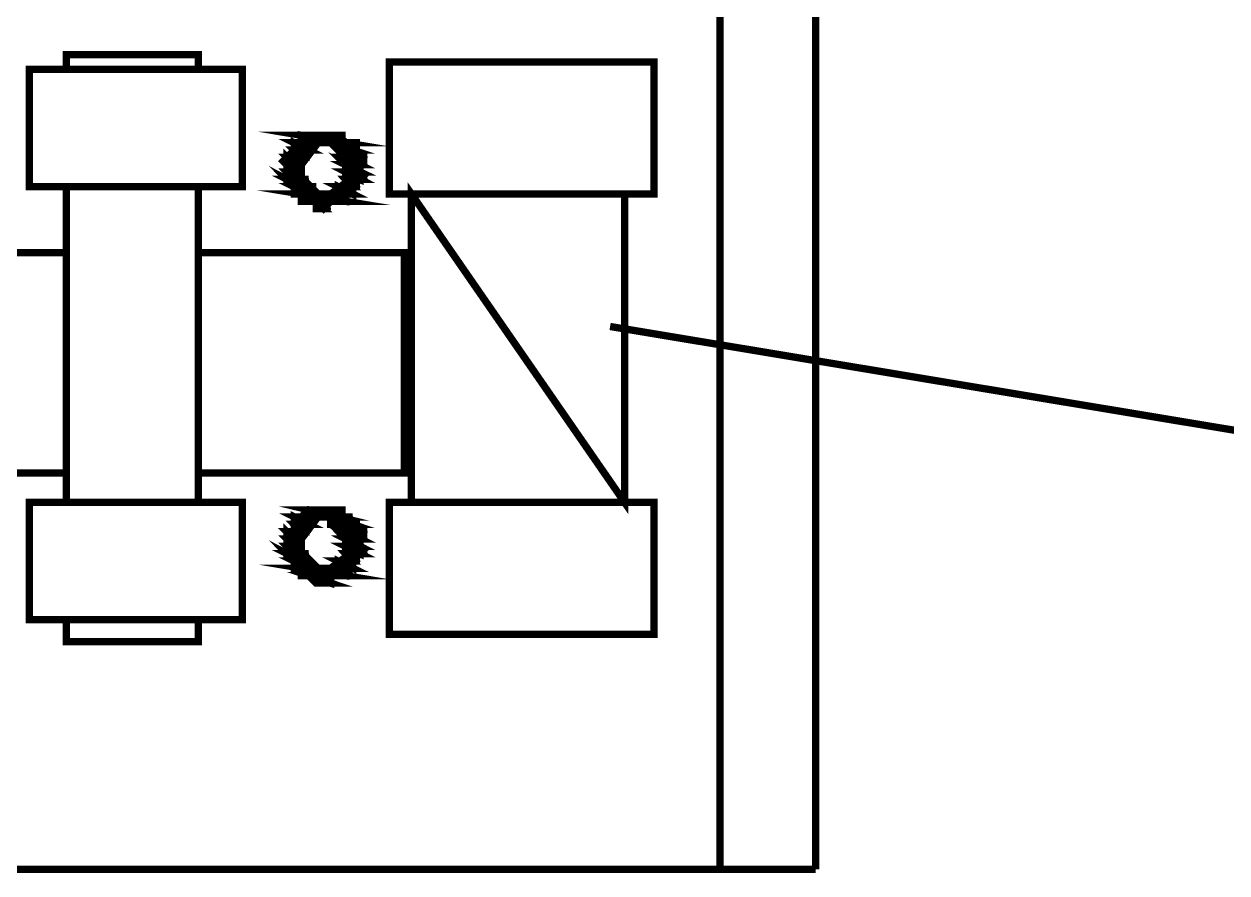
# Model space of a CAD drawing. Extents: x 219 to 1226, y 175 to 465.
# Drawn here: x 672.14 to 679.08, y 293.09 to 297.99 of the extents above; entities that cross this region are included whole.
import ezdxf

# ---------------------------------------------------------------- set-up
doc = ezdxf.new("R2010")
doc.units = 0
doc.header["$MEASUREMENT"] = 0
doc.layers.add('C00-00-00-BLACK', color=7, linetype='Continuous')
doc.layers.add('CFF-00-00', color=1, linetype='Continuous')

msp = doc.modelspace()

# ---------------------------------------------------------------- linework, layer by layer
at = {"layer": 'C00-00-00-BLACK', "const_width": 0.0423}
for points in [[(676.7083, 312.1444), (676.7083, 293.1124)], [(676.1553, 303.5824), (676.1553, 293.1124)], [(673.1443, 297.7324), (673.1443, 297.8164), (672.3823, 297.8164), (672.3823, 297.7324)], [(672.3823, 297.7324), (673.1443, 297.7324)], [(672.3823, 295.2314), (672.3823, 297.0544)], [(673.1443, 297.0544), (673.1443, 295.2314)], [(674.3743, 297.0124), (674.3743, 295.2314)], [(675.6053, 297.0124), (675.6053, 295.2314)], [(672.3823, 295.4004), (671.1093, 295.4004), (671.1093, 296.6744), (672.3823, 296.6744)], [(673.1443, 296.6744), (674.3333, 296.6744), (674.3333, 295.4004), (673.1443, 295.4004)], [(673.1443, 294.5544), (673.1443, 294.4274), (672.3823, 294.4274), (672.3823, 294.5544)], [(668.8613, 293.1124), (676.7083, 293.1124)]]:
    msp.add_lwpolyline(points, dxfattribs=at)
for points in [[(674.2473, 297.7744), (675.7743, 297.7744), (675.7743, 297.0124), (674.2473, 297.0124), (674.2473, 297.7744)], [(672.1683, 297.7324), (673.3983, 297.7324), (673.3983, 297.0544), (672.1683, 297.0544), (672.1683, 297.7324)], [(673.9513, 297.3514), (673.7393, 297.3514), (673.9943, 297.3084), (673.9513, 297.3514)], [(674.0783, 297.1404), (674.0783, 297.1934), (673.9193, 297.3514), (673.8673, 297.3514), (673.8243, 297.3514), (673.6973, 297.1934), (673.6973, 297.1404), (673.6973, 297.0984), (673.8243, 296.9704), (673.8673, 296.9704), (673.9193, 296.9704), (674.0783, 297.0984), (674.0783, 297.1404)], [(673.7393, 297.3514), (673.9943, 297.3084), (673.7393, 297.3084), (673.7393, 297.3514)], [(673.7813, 297.3514), (673.9513, 297.3514), (673.7393, 297.3514), (673.7813, 297.3514)], [(673.8243, 297.3514), (673.9083, 297.3514), (673.7813, 297.3514), (673.8243, 297.3514)], [(673.9513, 297.3514), (673.9943, 297.3514), (673.7813, 297.3514), (673.9513, 297.3514)], [(673.9513, 297.3514), (673.7813, 297.3514), (673.9083, 297.3514), (673.9513, 297.3514)], [(673.9513, 297.3514), (673.7813, 297.3514), (673.9513, 297.3514)], [(673.8673, 297.3514), (673.8243, 297.3514), (673.8673, 297.3514), (673.8673, 297.3514)], [(673.9083, 297.3514), (673.9513, 297.3514), (673.8243, 297.3514), (673.9083, 297.3514)], [(673.9083, 297.3514), (673.8243, 297.3514), (673.8673, 297.3514), (673.9083, 297.3514)], [(673.9083, 297.3514), (673.8243, 297.3514), (673.9083, 297.3514)], [(673.9083, 297.3084), (674.0353, 297.2664), (673.9513, 297.2664), (673.9083, 297.3084)], [(673.6973, 297.2664), (673.7393, 297.2244), (673.6553, 297.2244), (673.6973, 297.2664)], [(673.8243, 297.3084), (673.6973, 297.3084), (673.7813, 297.2664), (673.8243, 297.3084)], [(673.6553, 297.2244), (673.6973, 297.1814), (673.6553, 297.1814), (673.6553, 297.2244)], [(673.7393, 297.2664), (673.6973, 297.2664), (673.7393, 297.2244), (673.7393, 297.2664)], [(673.6973, 297.3084), (673.7813, 297.2664), (673.6973, 297.2664), (673.6973, 297.3084)], [(673.7393, 297.3084), (673.8243, 297.3084), (673.6973, 297.3084), (673.7393, 297.3084)], [(673.6973, 297.2664), (673.7813, 297.2664), (673.8243, 297.2664), (673.6973, 297.2664)], [(673.7813, 297.2664), (673.8243, 297.2664), (673.6973, 297.2664), (673.7813, 297.2664)], [(673.6973, 297.2664), (673.7813, 297.2664), (673.8243, 297.2664), (673.6973, 297.2664)], [(673.7813, 297.2664), (673.8243, 297.2664), (673.6973, 297.2664), (673.7813, 297.2664)], [(673.7393, 297.2664), (673.7813, 297.2664), (673.6973, 297.2664), (673.7393, 297.2664)], [(673.7393, 297.2664), (673.6973, 297.2664), (673.7813, 297.2664), (673.7393, 297.2664)], [(673.6973, 297.2664), (673.7393, 297.2664), (673.7813, 297.2664), (673.6973, 297.2664)], [(673.7393, 297.2664), (673.7813, 297.2664), (673.6973, 297.2664), (673.7393, 297.2664)], [(674.0353, 297.1404), (674.0353, 297.1824), (673.9083, 297.3084), (673.8673, 297.3084), (673.8343, 297.3084), (673.7393, 297.1824), (673.7393, 297.1404), (673.7393, 297.1084), (673.8343, 297.0124), (673.8673, 297.0124), (673.9083, 297.0124), (674.0353, 297.1084), (674.0353, 297.1404)], [(673.7393, 297.3084), (673.9943, 297.3084), (674.0353, 297.3084), (673.7393, 297.3084)], [(673.9943, 297.3084), (674.0353, 297.3084), (673.7393, 297.3084), (673.9943, 297.3084)], [(673.7393, 297.3084), (673.9943, 297.3084), (674.0353, 297.3084), (673.7393, 297.3084)], [(673.9943, 297.3084), (674.0353, 297.3084), (673.7393, 297.3084), (673.9943, 297.3084)], [(673.8243, 297.3084), (673.8673, 297.3084), (673.7393, 297.3084), (673.8243, 297.3084)], [(673.8243, 297.3084), (673.7393, 297.3084), (673.8673, 297.3084), (673.8243, 297.3084)], [(673.8243, 297.3084), (673.7393, 297.3084), (673.8243, 297.3084)], [(674.0353, 297.3084), (673.9083, 297.3084), (674.0353, 297.2664), (674.0353, 297.3084)], [(673.8673, 297.3084), (673.9943, 297.3084), (674.0353, 297.3084), (673.8673, 297.3084)], [(673.9943, 297.3084), (674.0353, 297.3084), (673.8673, 297.3084), (673.9943, 297.3084)], [(673.9943, 297.3084), (673.8673, 297.3084), (673.9943, 297.3084)], [(673.8673, 297.3084), (673.9943, 297.3084), (673.9083, 297.3084), (673.8673, 297.3084)], [(673.9083, 297.3084), (673.9943, 297.3084), (674.0353, 297.3084), (673.9083, 297.3084)], [(673.9943, 297.3084), (674.0353, 297.3084), (673.9083, 297.3084), (673.9943, 297.3084)], [(674.0353, 297.3084), (674.0783, 297.3084), (673.9083, 297.3084), (674.0353, 297.3084)], [(674.0353, 297.3084), (673.9083, 297.3084), (673.9943, 297.3084), (674.0353, 297.3084)], [(673.9513, 297.2664), (674.0353, 297.2664), (674.0783, 297.2664), (673.9513, 297.2664)], [(674.0353, 297.2664), (674.0783, 297.2664), (673.9513, 297.2664), (674.0353, 297.2664)], [(674.0353, 297.2664), (673.9513, 297.2664), (674.0353, 297.2664)], [(673.9513, 297.2664), (674.0353, 297.2664), (673.9943, 297.2664), (673.9513, 297.2664)], [(674.0353, 297.2664), (673.9943, 297.2664), (674.0353, 297.2244), (674.0353, 297.2664)], [(673.9943, 297.2664), (674.0353, 297.2244), (673.9943, 297.2244), (673.9943, 297.2664)], [(673.7393, 297.2244), (673.6553, 297.2244), (673.6973, 297.1814), (673.7393, 297.2244)], [(673.6553, 297.2244), (673.7393, 297.2244), (673.7813, 297.2244), (673.6553, 297.2244)], [(673.7393, 297.2244), (673.7813, 297.2244), (673.6553, 297.2244), (673.7393, 297.2244)], [(673.6553, 297.1814), (673.6973, 297.1404), (673.6553, 297.1404), (673.6553, 297.1814)], [(673.9943, 297.1814), (674.0783, 297.1404), (674.0353, 297.1404), (673.9943, 297.1814)], [(674.0783, 297.2244), (673.9943, 297.2244), (674.0783, 297.1814), (674.0783, 297.2244)], [(673.9943, 297.2244), (674.0783, 297.1814), (673.9943, 297.1814), (673.9943, 297.2244)], [(673.9943, 297.2244), (674.0353, 297.2244), (674.0783, 297.2244), (673.9943, 297.2244)], [(674.0353, 297.2244), (674.0783, 297.2244), (673.9943, 297.2244), (674.0353, 297.2244)], [(674.0783, 297.2244), (674.1203, 297.2244), (673.9943, 297.2244), (674.0783, 297.2244)], [(674.0783, 297.2244), (673.9943, 297.2244), (674.0353, 297.2244), (674.0783, 297.2244)], [(673.6553, 297.0974), (673.7393, 297.0544), (673.6973, 297.0544), (673.6553, 297.0974)], [(673.6973, 297.1814), (673.6553, 297.1814), (673.6973, 297.1404), (673.6973, 297.1814)], [(673.6973, 297.1404), (673.6553, 297.1404), (673.6973, 297.0974), (673.6973, 297.1404)], [(673.6553, 297.1814), (673.6973, 297.1814), (673.7393, 297.1814), (673.6553, 297.1814)], [(673.6973, 297.1814), (673.7393, 297.1814), (673.6553, 297.1814), (673.6973, 297.1814)], [(673.6553, 297.1814), (673.6973, 297.1814), (673.7393, 297.1814), (673.6553, 297.1814)], [(673.6973, 297.1814), (673.7393, 297.1814), (673.6553, 297.1814), (673.6973, 297.1814)], [(673.6553, 297.1404), (673.6973, 297.0974), (673.6553, 297.0974), (673.6553, 297.1404)], [(673.6553, 297.1404), (673.6973, 297.1404), (673.7393, 297.1404), (673.6553, 297.1404)], [(673.6973, 297.1404), (673.7393, 297.1404), (673.6553, 297.1404), (673.6973, 297.1404)], [(674.0783, 297.1814), (673.9943, 297.1814), (674.0783, 297.1404), (674.0783, 297.1814)], [(674.0783, 297.1404), (673.9943, 297.1404), (674.0783, 297.0974), (674.0783, 297.1404)], [(673.9943, 297.1814), (674.0783, 297.1814), (674.1203, 297.1814), (673.9943, 297.1814)], [(674.0783, 297.1814), (674.1203, 297.1814), (673.9943, 297.1814), (674.0783, 297.1814)], [(673.9943, 297.1404), (674.0783, 297.0974), (673.9943, 297.0974), (673.9943, 297.1404)], [(674.0353, 297.1404), (674.0783, 297.1404), (673.9943, 297.1404), (674.0353, 297.1404)], [(673.9943, 297.0974), (674.0353, 297.0544), (673.9943, 297.0544), (673.9943, 297.0974)], [(674.0783, 297.1404), (674.0353, 297.1404), (674.0783, 297.1404)], [(673.7393, 297.0974), (673.6553, 297.0974), (673.7393, 297.0544), (673.7393, 297.0974)], [(673.7813, 297.0544), (673.6973, 297.0544), (673.7813, 297.0124), (673.7813, 297.0544)], [(673.7393, 297.0974), (673.7813, 297.0974), (673.6553, 297.0974), (673.7393, 297.0974)], [(673.7393, 297.0974), (673.6553, 297.0974), (673.6973, 297.0974), (673.7393, 297.0974)], [(673.6553, 297.0974), (673.7393, 297.0974), (673.7813, 297.0974), (673.6553, 297.0974)], [(673.7393, 297.0974), (673.7813, 297.0974), (673.6553, 297.0974), (673.7393, 297.0974)], [(673.6973, 297.0544), (673.7813, 297.0124), (673.6973, 297.0124), (673.6973, 297.0544)], [(673.6973, 297.0544), (673.7393, 297.0544), (673.7813, 297.0544), (673.6973, 297.0544)], [(673.7393, 297.0544), (673.7813, 297.0544), (673.6973, 297.0544), (673.7393, 297.0544)], [(673.7813, 297.0544), (673.8243, 297.0544), (673.6973, 297.0544), (673.7813, 297.0544)], [(673.7813, 297.0544), (673.6973, 297.0544), (673.7393, 297.0544), (673.7813, 297.0544)], [(674.0353, 297.0544), (673.9513, 297.0544), (674.0353, 297.0124), (674.0353, 297.0544)], [(673.9513, 297.0544), (674.0353, 297.0124), (673.9513, 297.0124), (673.9513, 297.0544)], [(673.9943, 297.0544), (674.0353, 297.0544), (673.9513, 297.0544), (673.9943, 297.0544)], [(674.0783, 297.0974), (673.9943, 297.0974), (674.0353, 297.0544), (674.0783, 297.0974)], [(673.9943, 297.0974), (674.0783, 297.0974), (674.1203, 297.0974), (673.9943, 297.0974)], [(674.0783, 297.0974), (674.1203, 297.0974), (673.9943, 297.0974), (674.0783, 297.0974)], [(673.9943, 297.0544), (674.0353, 297.0544), (674.0783, 297.0544), (673.9943, 297.0544)], [(674.0353, 297.0544), (674.0783, 297.0544), (673.9943, 297.0544), (674.0353, 297.0544)], [(673.9943, 297.0544), (674.0353, 297.0544), (674.0783, 297.0544), (673.9943, 297.0544)], [(674.0353, 297.0544), (674.0783, 297.0544), (673.9943, 297.0544), (674.0353, 297.0544)], [(674.0353, 297.0544), (673.9943, 297.0544), (674.0353, 297.0544)], [(674.3743, 297.0124), (675.6053, 295.2314), (674.3743, 295.2314), (674.3743, 297.0124)], [(673.9943, 297.0124), (673.7393, 297.0124), (673.9943, 296.9704), (673.9943, 297.0124)], [(673.6973, 297.0124), (673.7813, 297.0124), (673.8243, 297.0124), (673.6973, 297.0124)], [(673.7813, 297.0124), (673.8243, 297.0124), (673.6973, 297.0124), (673.7813, 297.0124)], [(673.8243, 297.0124), (673.8673, 297.0124), (673.6973, 297.0124), (673.8243, 297.0124)], [(673.8243, 297.0124), (673.6973, 297.0124), (673.7813, 297.0124), (673.8243, 297.0124)], [(673.8243, 297.0124), (673.6973, 297.0124), (673.8243, 297.0124)], [(673.6973, 297.0124), (673.8243, 297.0124), (673.7393, 297.0124), (673.6973, 297.0124)], [(673.7393, 297.0124), (673.9943, 296.9704), (673.7393, 296.9704), (673.7393, 297.0124)], [(673.8673, 297.0124), (673.9083, 297.0124), (673.7393, 297.0124), (673.8673, 297.0124)], [(673.8673, 297.0124), (673.7393, 297.0124), (673.8243, 297.0124), (673.8673, 297.0124)], [(673.7393, 297.0124), (673.9943, 297.0124), (674.0353, 297.0124), (673.7393, 297.0124)], [(673.9943, 297.0124), (674.0353, 297.0124), (673.7393, 297.0124), (673.9943, 297.0124)], [(673.8673, 296.9274), (673.8243, 296.9274), (673.8243, 296.9704), (673.8673, 296.9274)], [(673.9083, 297.0124), (673.9943, 297.0124), (673.8673, 297.0124), (673.9083, 297.0124)], [(673.9513, 297.0124), (674.0353, 297.0124), (673.9083, 297.0124), (673.9513, 297.0124)], [(673.9943, 297.0124), (674.0353, 297.0124), (673.9083, 297.0124), (673.9943, 297.0124)], [(673.9943, 297.0124), (673.9083, 297.0124), (674.0353, 297.0124), (673.9943, 297.0124)], [(673.9083, 297.0124), (673.9943, 297.0124), (674.0353, 297.0124), (673.9083, 297.0124)], [(673.9943, 297.0124), (674.0353, 297.0124), (673.9083, 297.0124), (673.9943, 297.0124)], [(673.9943, 297.0124), (673.9083, 297.0124), (673.9943, 297.0124)], [(674.0353, 297.0124), (673.9513, 297.0124), (674.0353, 297.0124)], [(675.6053, 297.0124), (674.3743, 297.0124), (675.6053, 295.2314), (675.6053, 297.0124)], [(673.9513, 296.9704), (673.9943, 296.9704), (673.7393, 296.9704), (673.9513, 296.9704)], [(673.9513, 296.9704), (673.7393, 296.9704), (673.9943, 296.9704), (673.9513, 296.9704)], [(673.9513, 296.9704), (673.7393, 296.9704), (673.9513, 296.9704)], [(673.7393, 296.9704), (673.9513, 296.9704), (673.7813, 296.9704), (673.7393, 296.9704)], [(673.9083, 296.9704), (673.9513, 296.9704), (673.7813, 296.9704), (673.9083, 296.9704)], [(673.9083, 296.9704), (673.7813, 296.9704), (673.9513, 296.9704), (673.9083, 296.9704)], [(673.9083, 296.9704), (673.7813, 296.9704), (673.9083, 296.9704)], [(673.7813, 296.9704), (673.9083, 296.9704), (673.8243, 296.9704), (673.7813, 296.9704)], [(673.8243, 296.9704), (673.9083, 296.9704), (673.8673, 296.9274), (673.8243, 296.9704)], [(673.8673, 296.9274), (673.9083, 296.9274), (673.8243, 296.9274), (673.8673, 296.9274)], [(672.1683, 295.2314), (673.3983, 295.2314), (673.3983, 294.5544), (672.1683, 294.5544), (672.1683, 295.2314)], [(673.9513, 295.1884), (673.7813, 295.1884), (673.9513, 295.1474), (673.9513, 295.1884)], [(674.0783, 294.9774), (674.0783, 295.0314), (673.9193, 295.1884), (673.8673, 295.1884), (673.8243, 295.1884), (673.6973, 295.0314), (673.6973, 294.9774), (673.6973, 294.9364), (673.8243, 294.8084), (673.8673, 294.8084), (673.9193, 294.8084), (674.0783, 294.9364), (674.0783, 294.9774)], [(673.7813, 295.1884), (673.9513, 295.1474), (673.7393, 295.1474), (673.7813, 295.1884)], [(673.8243, 295.1884), (673.9083, 295.1884), (673.7813, 295.1884), (673.8243, 295.1884)], [(673.9513, 295.1884), (673.9943, 295.1884), (673.7813, 295.1884), (673.9513, 295.1884)], [(673.9513, 295.1884), (673.7813, 295.1884), (673.9083, 295.1884), (673.9513, 295.1884)], [(673.8673, 295.1884), (673.8243, 295.1884), (673.8673, 295.1884), (673.8673, 295.1884)], [(673.9083, 295.1884), (673.9513, 295.1884), (673.8243, 295.1884), (673.9083, 295.1884)], [(673.9083, 295.1884), (673.8243, 295.1884), (673.8673, 295.1884), (673.9083, 295.1884)], [(673.9083, 295.1884), (673.8243, 295.1884), (673.9083, 295.1884)], [(674.2473, 295.2314), (675.7743, 295.2314), (675.7743, 294.4694), (674.2473, 294.4694), (674.2473, 295.2314)], [(673.8243, 295.1474), (673.6973, 295.1474), (673.7813, 295.1044), (673.8243, 295.1474)], [(673.7813, 295.1044), (673.6973, 295.1044), (673.7393, 295.0614), (673.7813, 295.1044)], [(673.6973, 295.1474), (673.7813, 295.1044), (673.6973, 295.1044), (673.6973, 295.1474)], [(673.7393, 295.1474), (673.8243, 295.1474), (673.6973, 295.1474), (673.7393, 295.1474)], [(673.6973, 295.1044), (673.7393, 295.0614), (673.6973, 295.0614), (673.6973, 295.1044)], [(673.6973, 295.1044), (673.7813, 295.1044), (673.8243, 295.1044), (673.6973, 295.1044)], [(673.7813, 295.1044), (673.8243, 295.1044), (673.6973, 295.1044), (673.7813, 295.1044)], [(673.6973, 295.1044), (673.7813, 295.1044), (673.8243, 295.1044), (673.6973, 295.1044)], [(673.7813, 295.1044), (673.8243, 295.1044), (673.6973, 295.1044), (673.7813, 295.1044)], [(674.0353, 294.9774), (674.0353, 295.0204), (673.9083, 295.1474), (673.8673, 295.1474), (673.8343, 295.1474), (673.7393, 295.0204), (673.7393, 294.9774), (673.7393, 294.9464), (673.8343, 294.8514), (673.8673, 294.8514), (673.9083, 294.8514), (674.0353, 294.9464), (674.0353, 294.9774)], [(673.9943, 295.1474), (674.0353, 295.1474), (673.7393, 295.1474), (673.9943, 295.1474)], [(673.9943, 295.1474), (673.7393, 295.1474), (673.9513, 295.1474), (673.9943, 295.1474)], [(673.7393, 295.1474), (673.9943, 295.1474), (674.0353, 295.1474), (673.7393, 295.1474)], [(673.9943, 295.1474), (674.0353, 295.1474), (673.7393, 295.1474), (673.9943, 295.1474)], [(673.7393, 295.1474), (673.9943, 295.1474), (674.0353, 295.1474), (673.7393, 295.1474)], [(673.9943, 295.1474), (674.0353, 295.1474), (673.7393, 295.1474), (673.9943, 295.1474)], [(673.8243, 295.1474), (673.8673, 295.1474), (673.7393, 295.1474), (673.8243, 295.1474)], [(673.8243, 295.1474), (673.7393, 295.1474), (673.8673, 295.1474), (673.8243, 295.1474)], [(673.8243, 295.1474), (673.7393, 295.1474), (673.8243, 295.1474)], [(673.9943, 295.1474), (673.9083, 295.1474), (674.0353, 295.1044), (673.9943, 295.1474)], [(673.9943, 295.1474), (673.8673, 295.1474), (673.9943, 295.1474)], [(673.8673, 295.1474), (673.9943, 295.1474), (673.9083, 295.1474), (673.8673, 295.1474)], [(673.9083, 295.1474), (674.0353, 295.1044), (673.9083, 295.1044), (673.9083, 295.1474)], [(673.9083, 295.1474), (673.9943, 295.1474), (674.0353, 295.1474), (673.9083, 295.1474)], [(673.9943, 295.1474), (674.0353, 295.1474), (673.9083, 295.1474), (673.9943, 295.1474)], [(674.0353, 295.1044), (673.9083, 295.1044), (674.0353, 295.1044)], [(673.9083, 295.1044), (674.0353, 295.1044), (673.9513, 295.1044), (673.9083, 295.1044)], [(673.9513, 295.1044), (674.0353, 295.1044), (674.0783, 295.1044), (673.9513, 295.1044)], [(674.0353, 295.1044), (674.0783, 295.1044), (673.9513, 295.1044), (674.0353, 295.1044)], [(674.0353, 295.1044), (673.9513, 295.1044), (674.0353, 295.1044)], [(673.9513, 295.1044), (674.0353, 295.1044), (673.9943, 295.1044), (673.9513, 295.1044)], [(674.0353, 295.1044), (673.9943, 295.1044), (674.0353, 295.0614), (674.0353, 295.1044)], [(673.9943, 295.1044), (674.0353, 295.0614), (673.9943, 295.0614), (673.9943, 295.1044)], [(673.7393, 295.0614), (673.6553, 295.0614), (673.6973, 295.0204), (673.7393, 295.0614)], [(673.6553, 295.0614), (673.6973, 295.0204), (673.6553, 295.0204), (673.6553, 295.0614)], [(673.6973, 295.0614), (673.7393, 295.0614), (673.6553, 295.0614), (673.6973, 295.0614)], [(673.6553, 295.0614), (673.7393, 295.0614), (673.7813, 295.0614), (673.6553, 295.0614)], [(673.7393, 295.0614), (673.7813, 295.0614), (673.6553, 295.0614), (673.7393, 295.0614)], [(673.6553, 295.0204), (673.6973, 294.9774), (673.6553, 294.9774), (673.6553, 295.0204)], [(673.6973, 295.0614), (673.7393, 295.0614), (673.7813, 295.0614), (673.6973, 295.0614)], [(673.7393, 295.0614), (673.7813, 295.0614), (673.6973, 295.0614), (673.7393, 295.0614)], [(673.7393, 295.0614), (673.6973, 295.0614), (673.7393, 295.0614)], [(673.9943, 295.0204), (674.0783, 294.9774), (674.0353, 294.9774), (673.9943, 295.0204)], [(674.0783, 295.0614), (673.9943, 295.0614), (674.0783, 295.0204), (674.0783, 295.0614)], [(673.9943, 295.0614), (674.0783, 295.0204), (673.9943, 295.0204), (673.9943, 295.0614)], [(673.9943, 295.0614), (674.0353, 295.0614), (674.0783, 295.0614), (673.9943, 295.0614)], [(674.0353, 295.0614), (674.0783, 295.0614), (673.9943, 295.0614), (674.0353, 295.0614)], [(674.0783, 295.0614), (674.1203, 295.0614), (673.9943, 295.0614), (674.0783, 295.0614)], [(674.0783, 295.0614), (673.9943, 295.0614), (674.0353, 295.0614), (674.0783, 295.0614)], [(673.6553, 294.9354), (673.7393, 294.8924), (673.6973, 294.8924), (673.6553, 294.9354)], [(673.6973, 294.9774), (673.6553, 294.9774), (673.6973, 294.9354), (673.6973, 294.9774)], [(673.6973, 295.0204), (673.6553, 295.0204), (673.6973, 294.9774), (673.6973, 295.0204)], [(673.6553, 295.0204), (673.6973, 295.0204), (673.7393, 295.0204), (673.6553, 295.0204)], [(673.6973, 295.0204), (673.7393, 295.0204), (673.6553, 295.0204), (673.6973, 295.0204)], [(673.6553, 295.0204), (673.6973, 295.0204), (673.7393, 295.0204), (673.6553, 295.0204)], [(673.6973, 295.0204), (673.7393, 295.0204), (673.6553, 295.0204), (673.6973, 295.0204)], [(673.6553, 294.9774), (673.6973, 294.9354), (673.6553, 294.9354), (673.6553, 294.9774)], [(673.6553, 294.9774), (673.6973, 294.9774), (673.7393, 294.9774), (673.6553, 294.9774)], [(673.6973, 294.9774), (673.7393, 294.9774), (673.6553, 294.9774), (673.6973, 294.9774)], [(674.0783, 294.9774), (673.9943, 294.9774), (674.0783, 294.9354), (674.0783, 294.9774)], [(674.0783, 295.0204), (673.9943, 295.0204), (674.0783, 294.9774), (674.0783, 295.0204)], [(673.9943, 295.0204), (674.0783, 295.0204), (674.1203, 295.0204), (673.9943, 295.0204)], [(674.0783, 295.0204), (674.1203, 295.0204), (673.9943, 295.0204), (674.0783, 295.0204)], [(673.9943, 294.9774), (674.0783, 294.9354), (673.9943, 294.9354), (673.9943, 294.9774)], [(674.0353, 294.9774), (674.0783, 294.9774), (673.9943, 294.9774), (674.0353, 294.9774)], [(673.9943, 294.9354), (674.0353, 294.8924), (673.9943, 294.8924), (673.9943, 294.9354)], [(674.0783, 294.9774), (674.0353, 294.9774), (674.0783, 294.9774)], [(673.7393, 294.9354), (673.6553, 294.9354), (673.7393, 294.8924), (673.7393, 294.9354)], [(673.7393, 294.8924), (673.6973, 294.8924), (673.7813, 294.8514), (673.7393, 294.8924)], [(673.7393, 294.9354), (673.7813, 294.9354), (673.6553, 294.9354), (673.7393, 294.9354)], [(673.7393, 294.9354), (673.6553, 294.9354), (673.6973, 294.9354), (673.7393, 294.9354)], [(673.6553, 294.9354), (673.7393, 294.9354), (673.7813, 294.9354), (673.6553, 294.9354)], [(673.7393, 294.9354), (673.7813, 294.9354), (673.6553, 294.9354), (673.7393, 294.9354)], [(673.6973, 294.8924), (673.7813, 294.8514), (673.6973, 294.8514), (673.6973, 294.8924)], [(673.9513, 294.8924), (674.0353, 294.8514), (673.9513, 294.8514), (673.9513, 294.8924)], [(674.0783, 294.9354), (673.9943, 294.9354), (674.0353, 294.8924), (674.0783, 294.9354)], [(673.9943, 294.9354), (674.0783, 294.9354), (674.1203, 294.9354), (673.9943, 294.9354)], [(674.0783, 294.9354), (674.1203, 294.9354), (673.9943, 294.9354), (674.0783, 294.9354)], [(673.9943, 294.8514), (673.7393, 294.8514), (673.9943, 294.8084), (673.9943, 294.8514)], [(673.6973, 294.8924), (673.7393, 294.8924), (673.7813, 294.8924), (673.6973, 294.8924)], [(673.7393, 294.8924), (673.7813, 294.8924), (673.6973, 294.8924), (673.7393, 294.8924)], [(673.6973, 294.8514), (673.7813, 294.8514), (673.8243, 294.8514), (673.6973, 294.8514)], [(673.7813, 294.8514), (673.8243, 294.8514), (673.6973, 294.8514), (673.7813, 294.8514)], [(673.6973, 294.8514), (673.7813, 294.8514), (673.8243, 294.8514), (673.6973, 294.8514)], [(673.7813, 294.8514), (673.8243, 294.8514), (673.6973, 294.8514), (673.7813, 294.8514)], [(673.8243, 294.8514), (673.8673, 294.8514), (673.6973, 294.8514), (673.8243, 294.8514)], [(673.8243, 294.8514), (673.6973, 294.8514), (673.7813, 294.8514), (673.8243, 294.8514)], [(673.8243, 294.8514), (673.6973, 294.8514), (673.8243, 294.8514)], [(673.6973, 294.8514), (673.8243, 294.8514), (673.7393, 294.8514), (673.6973, 294.8514)], [(673.7813, 294.8084), (673.9083, 294.7654), (673.8243, 294.7654), (673.7813, 294.8084)], [(673.7393, 294.8514), (673.9943, 294.8084), (673.7393, 294.8084), (673.7393, 294.8514)], [(673.8673, 294.8514), (673.9083, 294.8514), (673.7393, 294.8514), (673.8673, 294.8514)], [(673.8673, 294.8514), (673.7393, 294.8514), (673.8243, 294.8514), (673.8673, 294.8514)], [(673.9083, 294.8514), (673.9943, 294.8514), (673.8673, 294.8514), (673.9083, 294.8514)], [(673.8673, 294.8514), (673.9943, 294.8514), (674.0353, 294.8514), (673.8673, 294.8514)], [(673.9943, 294.8514), (674.0353, 294.8514), (673.8673, 294.8514), (673.9943, 294.8514)], [(674.0353, 294.8924), (673.9513, 294.8924), (674.0353, 294.8514), (674.0353, 294.8924)], [(673.9513, 294.8514), (674.0353, 294.8514), (673.9083, 294.8514), (673.9513, 294.8514)], [(673.9943, 294.8514), (674.0353, 294.8514), (673.9083, 294.8514), (673.9943, 294.8514)], [(673.9943, 294.8514), (673.9083, 294.8514), (674.0353, 294.8514), (673.9943, 294.8514)], [(673.9083, 294.8514), (673.9943, 294.8514), (674.0353, 294.8514), (673.9083, 294.8514)], [(673.9943, 294.8514), (674.0353, 294.8514), (673.9083, 294.8514), (673.9943, 294.8514)], [(673.9943, 294.8514), (673.9083, 294.8514), (673.9943, 294.8514)], [(673.9943, 294.8924), (674.0353, 294.8924), (673.9513, 294.8924), (673.9943, 294.8924)], [(674.0353, 294.8514), (673.9513, 294.8514), (674.0353, 294.8514)], [(673.9943, 294.8924), (674.0353, 294.8924), (674.0783, 294.8924), (673.9943, 294.8924)], [(674.0353, 294.8924), (674.0783, 294.8924), (673.9943, 294.8924), (674.0353, 294.8924)], [(673.9943, 294.8924), (674.0353, 294.8924), (674.0783, 294.8924), (673.9943, 294.8924)], [(674.0353, 294.8924), (674.0783, 294.8924), (673.9943, 294.8924), (674.0353, 294.8924)], [(674.0353, 294.8924), (673.9943, 294.8924), (674.0353, 294.8924)], [(673.9083, 294.8084), (673.7813, 294.8084), (673.9083, 294.7654), (673.9083, 294.8084)], [(673.7393, 294.8084), (673.9943, 294.8084), (674.0353, 294.8084), (673.7393, 294.8084)], [(673.9943, 294.8084), (674.0353, 294.8084), (673.7393, 294.8084), (673.9943, 294.8084)], [(673.9513, 294.8084), (673.9943, 294.8084), (673.7393, 294.8084), (673.9513, 294.8084)], [(673.9513, 294.8084), (673.7393, 294.8084), (673.9943, 294.8084), (673.9513, 294.8084)], [(673.9513, 294.8084), (673.7393, 294.8084), (673.9513, 294.8084)], [(673.7393, 294.8084), (673.9513, 294.8084), (673.7813, 294.8084), (673.7393, 294.8084)], [(673.9083, 294.8084), (673.9513, 294.8084), (673.7813, 294.8084), (673.9083, 294.8084)], [(673.9083, 294.8084), (673.7813, 294.8084), (673.9513, 294.8084), (673.9083, 294.8084)], [(673.8243, 294.7654), (673.8673, 294.7654), (673.9083, 294.7654), (673.8243, 294.7654)], [(673.8673, 294.7654), (673.9083, 294.7654), (673.8243, 294.7654), (673.8673, 294.7654)], [(673.8673, 294.7654), (673.8243, 294.7654), (673.9083, 294.7654), (673.8673, 294.7654)]]:
    msp.add_lwpolyline(points, close=True, dxfattribs=at)
at = {"layer": 'C00-00-00-BLACK'}
for points in [[(673.7813, 297.3514), (673.9513, 297.3514), (673.7393, 297.3514), (673.7813, 297.3514)], [(673.9513, 297.3514), (673.7393, 297.3514), (673.9943, 297.3084), (673.9513, 297.3514)], [(673.7393, 297.3514), (673.9943, 297.3084), (673.7393, 297.3084), (673.7393, 297.3514)], [(673.8243, 297.3514), (673.9083, 297.3514), (673.7813, 297.3514), (673.8243, 297.3514)], [(673.9513, 297.3514), (673.9943, 297.3514), (673.7813, 297.3514), (673.9513, 297.3514)], [(673.9513, 297.3514), (673.7813, 297.3514), (673.9083, 297.3514), (673.9513, 297.3514)], [(673.9513, 297.3514), (673.7813, 297.3514), (673.9513, 297.3514)], [(673.8673, 297.3514), (673.8243, 297.3514), (673.8673, 297.3514), (673.8673, 297.3514)], [(673.9083, 297.3514), (673.9513, 297.3514), (673.8243, 297.3514), (673.9083, 297.3514)], [(673.9083, 297.3514), (673.8243, 297.3514), (673.8673, 297.3514), (673.9083, 297.3514)], [(673.9083, 297.3514), (673.8243, 297.3514), (673.9083, 297.3514)], [(673.7393, 297.3084), (673.8243, 297.3084), (673.6973, 297.3084), (673.7393, 297.3084)], [(673.8243, 297.3084), (673.6973, 297.3084), (673.7813, 297.2664), (673.8243, 297.3084)], [(673.6973, 297.3084), (673.7813, 297.2664), (673.6973, 297.2664), (673.6973, 297.3084)], [(673.7393, 297.3084), (673.9943, 297.3084), (674.0353, 297.3084), (673.7393, 297.3084)], [(673.9943, 297.3084), (674.0353, 297.3084), (673.7393, 297.3084), (673.9943, 297.3084)], [(673.7393, 297.3084), (673.9943, 297.3084), (674.0353, 297.3084), (673.7393, 297.3084)], [(673.9943, 297.3084), (674.0353, 297.3084), (673.7393, 297.3084), (673.9943, 297.3084)], [(673.8243, 297.3084), (673.8673, 297.3084), (673.7393, 297.3084), (673.8243, 297.3084)], [(673.8243, 297.3084), (673.7393, 297.3084), (673.8673, 297.3084), (673.8243, 297.3084)], [(673.8243, 297.3084), (673.7393, 297.3084), (673.8243, 297.3084)], [(673.8673, 297.3084), (673.9943, 297.3084), (674.0353, 297.3084), (673.8673, 297.3084)], [(673.9943, 297.3084), (674.0353, 297.3084), (673.8673, 297.3084), (673.9943, 297.3084)], [(673.9943, 297.3084), (673.8673, 297.3084), (673.9943, 297.3084)], [(673.8673, 297.3084), (673.9943, 297.3084), (673.9083, 297.3084), (673.8673, 297.3084)], [(673.9083, 297.3084), (673.9943, 297.3084), (674.0353, 297.3084), (673.9083, 297.3084)], [(673.9943, 297.3084), (674.0353, 297.3084), (673.9083, 297.3084), (673.9943, 297.3084)], [(674.0353, 297.3084), (674.0783, 297.3084), (673.9083, 297.3084), (674.0353, 297.3084)], [(674.0353, 297.3084), (673.9083, 297.3084), (673.9943, 297.3084), (674.0353, 297.3084)], [(674.0353, 297.3084), (673.9083, 297.3084), (674.0353, 297.2664), (674.0353, 297.3084)], [(673.9083, 297.3084), (674.0353, 297.2664), (673.9513, 297.2664), (673.9083, 297.3084)], [(673.6973, 297.2664), (673.7393, 297.2244), (673.6553, 297.2244), (673.6973, 297.2664)], [(673.6553, 297.2244), (673.7393, 297.2244), (673.7813, 297.2244), (673.6553, 297.2244)], [(673.7393, 297.2244), (673.7813, 297.2244), (673.6553, 297.2244), (673.7393, 297.2244)], [(673.7393, 297.2244), (673.6553, 297.2244), (673.6973, 297.1814), (673.7393, 297.2244)], [(673.6553, 297.2244), (673.6973, 297.1814), (673.6553, 297.1814), (673.6553, 297.2244)], [(673.6973, 297.2664), (673.7813, 297.2664), (673.8243, 297.2664), (673.6973, 297.2664)], [(673.7813, 297.2664), (673.8243, 297.2664), (673.6973, 297.2664), (673.7813, 297.2664)], [(673.6973, 297.2664), (673.7813, 297.2664), (673.8243, 297.2664), (673.6973, 297.2664)], [(673.7813, 297.2664), (673.8243, 297.2664), (673.6973, 297.2664), (673.7813, 297.2664)], [(673.7393, 297.2664), (673.7813, 297.2664), (673.6973, 297.2664), (673.7393, 297.2664)], [(673.7393, 297.2664), (673.6973, 297.2664), (673.7813, 297.2664), (673.7393, 297.2664)], [(673.6973, 297.2664), (673.7393, 297.2664), (673.7813, 297.2664), (673.6973, 297.2664)], [(673.7393, 297.2664), (673.7813, 297.2664), (673.6973, 297.2664), (673.7393, 297.2664)], [(673.7393, 297.2664), (673.6973, 297.2664), (673.7393, 297.2244), (673.7393, 297.2664)], [(673.9513, 297.2664), (674.0353, 297.2664), (674.0783, 297.2664), (673.9513, 297.2664)], [(674.0353, 297.2664), (674.0783, 297.2664), (673.9513, 297.2664), (674.0353, 297.2664)], [(674.0353, 297.2664), (673.9513, 297.2664), (674.0353, 297.2664)], [(673.9513, 297.2664), (674.0353, 297.2664), (673.9943, 297.2664), (673.9513, 297.2664)], [(674.0353, 297.2664), (673.9943, 297.2664), (674.0353, 297.2244), (674.0353, 297.2664)], [(673.9943, 297.2664), (674.0353, 297.2244), (673.9943, 297.2244), (673.9943, 297.2664)], [(673.9943, 297.2244), (674.0353, 297.2244), (674.0783, 297.2244), (673.9943, 297.2244)], [(674.0353, 297.2244), (674.0783, 297.2244), (673.9943, 297.2244), (674.0353, 297.2244)], [(674.0783, 297.2244), (674.1203, 297.2244), (673.9943, 297.2244), (674.0783, 297.2244)], [(674.0783, 297.2244), (673.9943, 297.2244), (674.0353, 297.2244), (674.0783, 297.2244)], [(674.0783, 297.2244), (673.9943, 297.2244), (674.0783, 297.1814), (674.0783, 297.2244)], [(673.9943, 297.2244), (674.0783, 297.1814), (673.9943, 297.1814), (673.9943, 297.2244)], [(673.6553, 297.1814), (673.6973, 297.1814), (673.7393, 297.1814), (673.6553, 297.1814)], [(673.6973, 297.1814), (673.7393, 297.1814), (673.6553, 297.1814), (673.6973, 297.1814)], [(673.6553, 297.1814), (673.6973, 297.1814), (673.7393, 297.1814), (673.6553, 297.1814)], [(673.6973, 297.1814), (673.7393, 297.1814), (673.6553, 297.1814), (673.6973, 297.1814)], [(673.6973, 297.1814), (673.6553, 297.1814), (673.6973, 297.1404), (673.6973, 297.1814)], [(673.6553, 297.1814), (673.6973, 297.1404), (673.6553, 297.1404), (673.6553, 297.1814)], [(673.6553, 297.1404), (673.6973, 297.1404), (673.7393, 297.1404), (673.6553, 297.1404)], [(673.6973, 297.1404), (673.7393, 297.1404), (673.6553, 297.1404), (673.6973, 297.1404)], [(673.6973, 297.1404), (673.6553, 297.1404), (673.6973, 297.0974), (673.6973, 297.1404)], [(673.6553, 297.1404), (673.6973, 297.0974), (673.6553, 297.0974), (673.6553, 297.1404)], [(673.9943, 297.1814), (674.0783, 297.1814), (674.1203, 297.1814), (673.9943, 297.1814)], [(674.0783, 297.1814), (674.1203, 297.1814), (673.9943, 297.1814), (674.0783, 297.1814)], [(674.0783, 297.1814), (673.9943, 297.1814), (674.0783, 297.1404), (674.0783, 297.1814)], [(673.9943, 297.1814), (674.0783, 297.1404), (674.0353, 297.1404), (673.9943, 297.1814)], [(674.0353, 297.1404), (674.0783, 297.1404), (673.9943, 297.1404), (674.0353, 297.1404)], [(674.0783, 297.1404), (673.9943, 297.1404), (674.0783, 297.0974), (674.0783, 297.1404)], [(673.9943, 297.1404), (674.0783, 297.0974), (673.9943, 297.0974), (673.9943, 297.1404)], [(674.0783, 297.1404), (674.0353, 297.1404), (674.0783, 297.1404)], [(673.7393, 297.0974), (673.7813, 297.0974), (673.6553, 297.0974), (673.7393, 297.0974)], [(673.7393, 297.0974), (673.6553, 297.0974), (673.6973, 297.0974), (673.7393, 297.0974)], [(673.6553, 297.0974), (673.7393, 297.0974), (673.7813, 297.0974), (673.6553, 297.0974)], [(673.7393, 297.0974), (673.7813, 297.0974), (673.6553, 297.0974), (673.7393, 297.0974)], [(673.7393, 297.0974), (673.6553, 297.0974), (673.7393, 297.0544), (673.7393, 297.0974)], [(673.6553, 297.0974), (673.7393, 297.0544), (673.6973, 297.0544), (673.6553, 297.0974)], [(673.9943, 297.0974), (674.0783, 297.0974), (674.1203, 297.0974), (673.9943, 297.0974)], [(674.0783, 297.0974), (674.1203, 297.0974), (673.9943, 297.0974), (674.0783, 297.0974)], [(674.0783, 297.0974), (673.9943, 297.0974), (674.0353, 297.0544), (674.0783, 297.0974)], [(673.9943, 297.0974), (674.0353, 297.0544), (673.9943, 297.0544), (673.9943, 297.0974)], [(673.6973, 297.0544), (673.7393, 297.0544), (673.7813, 297.0544), (673.6973, 297.0544)], [(673.7393, 297.0544), (673.7813, 297.0544), (673.6973, 297.0544), (673.7393, 297.0544)], [(673.7813, 297.0544), (673.8243, 297.0544), (673.6973, 297.0544), (673.7813, 297.0544)], [(673.7813, 297.0544), (673.6973, 297.0544), (673.7393, 297.0544), (673.7813, 297.0544)], [(673.7813, 297.0544), (673.6973, 297.0544), (673.7813, 297.0124), (673.7813, 297.0544)], [(673.6973, 297.0544), (673.7813, 297.0124), (673.6973, 297.0124), (673.6973, 297.0544)], [(673.6973, 297.0124), (673.7813, 297.0124), (673.8243, 297.0124), (673.6973, 297.0124)], [(673.7813, 297.0124), (673.8243, 297.0124), (673.6973, 297.0124), (673.7813, 297.0124)], [(673.8243, 297.0124), (673.8673, 297.0124), (673.6973, 297.0124), (673.8243, 297.0124)], [(673.8243, 297.0124), (673.6973, 297.0124), (673.7813, 297.0124), (673.8243, 297.0124)], [(673.8243, 297.0124), (673.6973, 297.0124), (673.8243, 297.0124)], [(673.6973, 297.0124), (673.8243, 297.0124), (673.7393, 297.0124), (673.6973, 297.0124)], [(673.8673, 297.0124), (673.9083, 297.0124), (673.7393, 297.0124), (673.8673, 297.0124)], [(673.8673, 297.0124), (673.7393, 297.0124), (673.8243, 297.0124), (673.8673, 297.0124)], [(673.7393, 297.0124), (673.9943, 297.0124), (674.0353, 297.0124), (673.7393, 297.0124)], [(673.9943, 297.0124), (674.0353, 297.0124), (673.7393, 297.0124), (673.9943, 297.0124)], [(673.9943, 297.0124), (673.7393, 297.0124), (673.9943, 296.9704), (673.9943, 297.0124)], [(673.7393, 297.0124), (673.9943, 296.9704), (673.7393, 296.9704), (673.7393, 297.0124)], [(673.9083, 297.0124), (673.9943, 297.0124), (673.8673, 297.0124), (673.9083, 297.0124)], [(673.9513, 297.0124), (674.0353, 297.0124), (673.9083, 297.0124), (673.9513, 297.0124)], [(673.9943, 297.0124), (674.0353, 297.0124), (673.9083, 297.0124), (673.9943, 297.0124)], [(673.9943, 297.0124), (673.9083, 297.0124), (674.0353, 297.0124), (673.9943, 297.0124)], [(673.9083, 297.0124), (673.9943, 297.0124), (674.0353, 297.0124), (673.9083, 297.0124)], [(673.9943, 297.0124), (674.0353, 297.0124), (673.9083, 297.0124), (673.9943, 297.0124)], [(673.9943, 297.0124), (673.9083, 297.0124), (673.9943, 297.0124)], [(673.9943, 297.0544), (674.0353, 297.0544), (673.9513, 297.0544), (673.9943, 297.0544)], [(674.0353, 297.0544), (673.9513, 297.0544), (674.0353, 297.0124), (674.0353, 297.0544)], [(673.9513, 297.0544), (674.0353, 297.0124), (673.9513, 297.0124), (673.9513, 297.0544)], [(674.0353, 297.0124), (673.9513, 297.0124), (674.0353, 297.0124)], [(673.9943, 297.0544), (674.0353, 297.0544), (674.0783, 297.0544), (673.9943, 297.0544)], [(674.0353, 297.0544), (674.0783, 297.0544), (673.9943, 297.0544), (674.0353, 297.0544)], [(673.9943, 297.0544), (674.0353, 297.0544), (674.0783, 297.0544), (673.9943, 297.0544)], [(674.0353, 297.0544), (674.0783, 297.0544), (673.9943, 297.0544), (674.0353, 297.0544)], [(674.0353, 297.0544), (673.9943, 297.0544), (674.0353, 297.0544)], [(675.6053, 297.0124), (674.3743, 297.0124), (675.6053, 295.2314), (675.6053, 297.0124)], [(674.3743, 297.0124), (675.6053, 295.2314), (674.3743, 295.2314), (674.3743, 297.0124)], [(673.9513, 296.9704), (673.9943, 296.9704), (673.7393, 296.9704), (673.9513, 296.9704)], [(673.9513, 296.9704), (673.7393, 296.9704), (673.9943, 296.9704), (673.9513, 296.9704)], [(673.9513, 296.9704), (673.7393, 296.9704), (673.9513, 296.9704)], [(673.7393, 296.9704), (673.9513, 296.9704), (673.7813, 296.9704), (673.7393, 296.9704)], [(673.9083, 296.9704), (673.9513, 296.9704), (673.7813, 296.9704), (673.9083, 296.9704)], [(673.9083, 296.9704), (673.7813, 296.9704), (673.9513, 296.9704), (673.9083, 296.9704)], [(673.9083, 296.9704), (673.7813, 296.9704), (673.9083, 296.9704)], [(673.7813, 296.9704), (673.9083, 296.9704), (673.8243, 296.9704), (673.7813, 296.9704)], [(673.8673, 296.9274), (673.8243, 296.9274), (673.8243, 296.9704), (673.8673, 296.9274)], [(673.8243, 296.9704), (673.9083, 296.9704), (673.8673, 296.9274), (673.8243, 296.9704)], [(673.8673, 296.9274), (673.9083, 296.9274), (673.8243, 296.9274), (673.8673, 296.9274)], [(673.7393, 295.1474), (673.8243, 295.1474), (673.6973, 295.1474), (673.7393, 295.1474)], [(673.8243, 295.1474), (673.6973, 295.1474), (673.7813, 295.1044), (673.8243, 295.1474)], [(673.6973, 295.1474), (673.7813, 295.1044), (673.6973, 295.1044), (673.6973, 295.1474)], [(673.7813, 295.1884), (673.9513, 295.1474), (673.7393, 295.1474), (673.7813, 295.1884)], [(673.9943, 295.1474), (674.0353, 295.1474), (673.7393, 295.1474), (673.9943, 295.1474)], [(673.9943, 295.1474), (673.7393, 295.1474), (673.9513, 295.1474), (673.9943, 295.1474)], [(673.7393, 295.1474), (673.9943, 295.1474), (674.0353, 295.1474), (673.7393, 295.1474)], [(673.9943, 295.1474), (674.0353, 295.1474), (673.7393, 295.1474), (673.9943, 295.1474)], [(673.7393, 295.1474), (673.9943, 295.1474), (674.0353, 295.1474), (673.7393, 295.1474)], [(673.9943, 295.1474), (674.0353, 295.1474), (673.7393, 295.1474), (673.9943, 295.1474)], [(673.8243, 295.1474), (673.8673, 295.1474), (673.7393, 295.1474), (673.8243, 295.1474)], [(673.8243, 295.1474), (673.7393, 295.1474), (673.8673, 295.1474), (673.8243, 295.1474)], [(673.8243, 295.1474), (673.7393, 295.1474), (673.8243, 295.1474)], [(673.8243, 295.1884), (673.9083, 295.1884), (673.7813, 295.1884), (673.8243, 295.1884)], [(673.9513, 295.1884), (673.9943, 295.1884), (673.7813, 295.1884), (673.9513, 295.1884)], [(673.9513, 295.1884), (673.7813, 295.1884), (673.9083, 295.1884), (673.9513, 295.1884)], [(673.9513, 295.1884), (673.7813, 295.1884), (673.9513, 295.1474), (673.9513, 295.1884)], [(673.8673, 295.1884), (673.8243, 295.1884), (673.8673, 295.1884), (673.8673, 295.1884)], [(673.9083, 295.1884), (673.9513, 295.1884), (673.8243, 295.1884), (673.9083, 295.1884)], [(673.9083, 295.1884), (673.8243, 295.1884), (673.8673, 295.1884), (673.9083, 295.1884)], [(673.9083, 295.1884), (673.8243, 295.1884), (673.9083, 295.1884)], [(673.9943, 295.1474), (673.8673, 295.1474), (673.9943, 295.1474)], [(673.8673, 295.1474), (673.9943, 295.1474), (673.9083, 295.1474), (673.8673, 295.1474)], [(673.9083, 295.1474), (673.9943, 295.1474), (674.0353, 295.1474), (673.9083, 295.1474)], [(673.9943, 295.1474), (674.0353, 295.1474), (673.9083, 295.1474), (673.9943, 295.1474)], [(673.9943, 295.1474), (673.9083, 295.1474), (674.0353, 295.1044), (673.9943, 295.1474)], [(673.9083, 295.1474), (674.0353, 295.1044), (673.9083, 295.1044), (673.9083, 295.1474)], [(673.6973, 295.0614), (673.7393, 295.0614), (673.6553, 295.0614), (673.6973, 295.0614)], [(673.6553, 295.0614), (673.7393, 295.0614), (673.7813, 295.0614), (673.6553, 295.0614)], [(673.7393, 295.0614), (673.7813, 295.0614), (673.6553, 295.0614), (673.7393, 295.0614)], [(673.7393, 295.0614), (673.6553, 295.0614), (673.6973, 295.0204), (673.7393, 295.0614)], [(673.6553, 295.0614), (673.6973, 295.0204), (673.6553, 295.0204), (673.6553, 295.0614)], [(673.6973, 295.1044), (673.7813, 295.1044), (673.8243, 295.1044), (673.6973, 295.1044)], [(673.7813, 295.1044), (673.8243, 295.1044), (673.6973, 295.1044), (673.7813, 295.1044)], [(673.6973, 295.1044), (673.7813, 295.1044), (673.8243, 295.1044), (673.6973, 295.1044)], [(673.7813, 295.1044), (673.8243, 295.1044), (673.6973, 295.1044), (673.7813, 295.1044)], [(673.7813, 295.1044), (673.6973, 295.1044), (673.7393, 295.0614), (673.7813, 295.1044)], [(673.6973, 295.1044), (673.7393, 295.0614), (673.6973, 295.0614), (673.6973, 295.1044)], [(673.6973, 295.0614), (673.7393, 295.0614), (673.7813, 295.0614), (673.6973, 295.0614)], [(673.7393, 295.0614), (673.7813, 295.0614), (673.6973, 295.0614), (673.7393, 295.0614)], [(673.7393, 295.0614), (673.6973, 295.0614), (673.7393, 295.0614)], [(674.0353, 295.1044), (673.9083, 295.1044), (674.0353, 295.1044)], [(673.9083, 295.1044), (674.0353, 295.1044), (673.9513, 295.1044), (673.9083, 295.1044)], [(673.9513, 295.1044), (674.0353, 295.1044), (674.0783, 295.1044), (673.9513, 295.1044)], [(674.0353, 295.1044), (674.0783, 295.1044), (673.9513, 295.1044), (674.0353, 295.1044)], [(674.0353, 295.1044), (673.9513, 295.1044), (674.0353, 295.1044)], [(673.9513, 295.1044), (674.0353, 295.1044), (673.9943, 295.1044), (673.9513, 295.1044)], [(674.0353, 295.1044), (673.9943, 295.1044), (674.0353, 295.0614), (674.0353, 295.1044)], [(673.9943, 295.1044), (674.0353, 295.0614), (673.9943, 295.0614), (673.9943, 295.1044)], [(673.9943, 295.0614), (674.0353, 295.0614), (674.0783, 295.0614), (673.9943, 295.0614)], [(674.0353, 295.0614), (674.0783, 295.0614), (673.9943, 295.0614), (674.0353, 295.0614)], [(674.0783, 295.0614), (674.1203, 295.0614), (673.9943, 295.0614), (674.0783, 295.0614)], [(674.0783, 295.0614), (673.9943, 295.0614), (674.0353, 295.0614), (674.0783, 295.0614)], [(674.0783, 295.0614), (673.9943, 295.0614), (674.0783, 295.0204), (674.0783, 295.0614)], [(673.9943, 295.0614), (674.0783, 295.0204), (673.9943, 295.0204), (673.9943, 295.0614)], [(673.6553, 295.0204), (673.6973, 295.0204), (673.7393, 295.0204), (673.6553, 295.0204)], [(673.6973, 295.0204), (673.7393, 295.0204), (673.6553, 295.0204), (673.6973, 295.0204)], [(673.6553, 295.0204), (673.6973, 295.0204), (673.7393, 295.0204), (673.6553, 295.0204)], [(673.6973, 295.0204), (673.7393, 295.0204), (673.6553, 295.0204), (673.6973, 295.0204)], [(673.6973, 295.0204), (673.6553, 295.0204), (673.6973, 294.9774), (673.6973, 295.0204)], [(673.6553, 295.0204), (673.6973, 294.9774), (673.6553, 294.9774), (673.6553, 295.0204)], [(673.9943, 295.0204), (674.0783, 295.0204), (674.1203, 295.0204), (673.9943, 295.0204)], [(674.0783, 295.0204), (674.1203, 295.0204), (673.9943, 295.0204), (674.0783, 295.0204)], [(674.0783, 295.0204), (673.9943, 295.0204), (674.0783, 294.9774), (674.0783, 295.0204)], [(673.9943, 295.0204), (674.0783, 294.9774), (674.0353, 294.9774), (673.9943, 295.0204)], [(673.6553, 294.9774), (673.6973, 294.9774), (673.7393, 294.9774), (673.6553, 294.9774)], [(673.6973, 294.9774), (673.7393, 294.9774), (673.6553, 294.9774), (673.6973, 294.9774)], [(673.6973, 294.9774), (673.6553, 294.9774), (673.6973, 294.9354), (673.6973, 294.9774)], [(673.6553, 294.9774), (673.6973, 294.9354), (673.6553, 294.9354), (673.6553, 294.9774)], [(673.7393, 294.9354), (673.7813, 294.9354), (673.6553, 294.9354), (673.7393, 294.9354)], [(673.7393, 294.9354), (673.6553, 294.9354), (673.6973, 294.9354), (673.7393, 294.9354)], [(673.6553, 294.9354), (673.7393, 294.9354), (673.7813, 294.9354), (673.6553, 294.9354)], [(673.7393, 294.9354), (673.7813, 294.9354), (673.6553, 294.9354), (673.7393, 294.9354)], [(673.7393, 294.9354), (673.6553, 294.9354), (673.7393, 294.8924), (673.7393, 294.9354)], [(673.6553, 294.9354), (673.7393, 294.8924), (673.6973, 294.8924), (673.6553, 294.9354)], [(674.0353, 294.9774), (674.0783, 294.9774), (673.9943, 294.9774), (674.0353, 294.9774)], [(674.0783, 294.9774), (673.9943, 294.9774), (674.0783, 294.9354), (674.0783, 294.9774)], [(673.9943, 294.9774), (674.0783, 294.9354), (673.9943, 294.9354), (673.9943, 294.9774)], [(673.9943, 294.9354), (674.0783, 294.9354), (674.1203, 294.9354), (673.9943, 294.9354)], [(674.0783, 294.9354), (674.1203, 294.9354), (673.9943, 294.9354), (674.0783, 294.9354)], [(674.0783, 294.9354), (673.9943, 294.9354), (674.0353, 294.8924), (674.0783, 294.9354)], [(673.9943, 294.9354), (674.0353, 294.8924), (673.9943, 294.8924), (673.9943, 294.9354)], [(674.0783, 294.9774), (674.0353, 294.9774), (674.0783, 294.9774)], [(673.6973, 294.8924), (673.7393, 294.8924), (673.7813, 294.8924), (673.6973, 294.8924)], [(673.7393, 294.8924), (673.7813, 294.8924), (673.6973, 294.8924), (673.7393, 294.8924)], [(673.7393, 294.8924), (673.6973, 294.8924), (673.7813, 294.8514), (673.7393, 294.8924)], [(673.6973, 294.8924), (673.7813, 294.8514), (673.6973, 294.8514), (673.6973, 294.8924)], [(673.6973, 294.8514), (673.7813, 294.8514), (673.8243, 294.8514), (673.6973, 294.8514)], [(673.7813, 294.8514), (673.8243, 294.8514), (673.6973, 294.8514), (673.7813, 294.8514)], [(673.6973, 294.8514), (673.7813, 294.8514), (673.8243, 294.8514), (673.6973, 294.8514)], [(673.7813, 294.8514), (673.8243, 294.8514), (673.6973, 294.8514), (673.7813, 294.8514)], [(673.8243, 294.8514), (673.8673, 294.8514), (673.6973, 294.8514), (673.8243, 294.8514)], [(673.8243, 294.8514), (673.6973, 294.8514), (673.7813, 294.8514), (673.8243, 294.8514)], [(673.8243, 294.8514), (673.6973, 294.8514), (673.8243, 294.8514)], [(673.6973, 294.8514), (673.8243, 294.8514), (673.7393, 294.8514), (673.6973, 294.8514)], [(673.8673, 294.8514), (673.9083, 294.8514), (673.7393, 294.8514), (673.8673, 294.8514)], [(673.8673, 294.8514), (673.7393, 294.8514), (673.8243, 294.8514), (673.8673, 294.8514)], [(673.9943, 294.8514), (673.7393, 294.8514), (673.9943, 294.8084), (673.9943, 294.8514)], [(673.7393, 294.8514), (673.9943, 294.8084), (673.7393, 294.8084), (673.7393, 294.8514)], [(673.9083, 294.8514), (673.9943, 294.8514), (673.8673, 294.8514), (673.9083, 294.8514)], [(673.8673, 294.8514), (673.9943, 294.8514), (674.0353, 294.8514), (673.8673, 294.8514)], [(673.9943, 294.8514), (674.0353, 294.8514), (673.8673, 294.8514), (673.9943, 294.8514)], [(673.9513, 294.8514), (674.0353, 294.8514), (673.9083, 294.8514), (673.9513, 294.8514)], [(673.9943, 294.8514), (674.0353, 294.8514), (673.9083, 294.8514), (673.9943, 294.8514)], [(673.9943, 294.8514), (673.9083, 294.8514), (674.0353, 294.8514), (673.9943, 294.8514)], [(673.9083, 294.8514), (673.9943, 294.8514), (674.0353, 294.8514), (673.9083, 294.8514)], [(673.9943, 294.8514), (674.0353, 294.8514), (673.9083, 294.8514), (673.9943, 294.8514)], [(673.9943, 294.8514), (673.9083, 294.8514), (673.9943, 294.8514)], [(673.9943, 294.8924), (674.0353, 294.8924), (673.9513, 294.8924), (673.9943, 294.8924)], [(674.0353, 294.8924), (673.9513, 294.8924), (674.0353, 294.8514), (674.0353, 294.8924)], [(673.9513, 294.8924), (674.0353, 294.8514), (673.9513, 294.8514), (673.9513, 294.8924)], [(674.0353, 294.8514), (673.9513, 294.8514), (674.0353, 294.8514)], [(673.9943, 294.8924), (674.0353, 294.8924), (674.0783, 294.8924), (673.9943, 294.8924)], [(674.0353, 294.8924), (674.0783, 294.8924), (673.9943, 294.8924), (674.0353, 294.8924)], [(673.9943, 294.8924), (674.0353, 294.8924), (674.0783, 294.8924), (673.9943, 294.8924)], [(674.0353, 294.8924), (674.0783, 294.8924), (673.9943, 294.8924), (674.0353, 294.8924)], [(674.0353, 294.8924), (673.9943, 294.8924), (674.0353, 294.8924)], [(673.7393, 294.8084), (673.9943, 294.8084), (674.0353, 294.8084), (673.7393, 294.8084)], [(673.9943, 294.8084), (674.0353, 294.8084), (673.7393, 294.8084), (673.9943, 294.8084)], [(673.9513, 294.8084), (673.9943, 294.8084), (673.7393, 294.8084), (673.9513, 294.8084)], [(673.9513, 294.8084), (673.7393, 294.8084), (673.9943, 294.8084), (673.9513, 294.8084)], [(673.9513, 294.8084), (673.7393, 294.8084), (673.9513, 294.8084)], [(673.7393, 294.8084), (673.9513, 294.8084), (673.7813, 294.8084), (673.7393, 294.8084)], [(673.9083, 294.8084), (673.9513, 294.8084), (673.7813, 294.8084), (673.9083, 294.8084)], [(673.9083, 294.8084), (673.7813, 294.8084), (673.9513, 294.8084), (673.9083, 294.8084)], [(673.9083, 294.8084), (673.7813, 294.8084), (673.9083, 294.7654), (673.9083, 294.8084)], [(673.7813, 294.8084), (673.9083, 294.7654), (673.8243, 294.7654), (673.7813, 294.8084)], [(673.8243, 294.7654), (673.8673, 294.7654), (673.9083, 294.7654), (673.8243, 294.7654)], [(673.8673, 294.7654), (673.9083, 294.7654), (673.8243, 294.7654), (673.8673, 294.7654)], [(673.8673, 294.7654), (673.8243, 294.7654), (673.9083, 294.7654), (673.8673, 294.7654)]]:
    msp.add_lwpolyline(points, close=True, dxfattribs=at)
at = {"layer": 'CFF-00-00', "const_width": 0.0423}
msp.add_lwpolyline([(687.4363, 293.5774), (683.9183, 294.8514), (675.5213, 296.2474)], dxfattribs=at)

doc.saveas('drawing.dxf')
